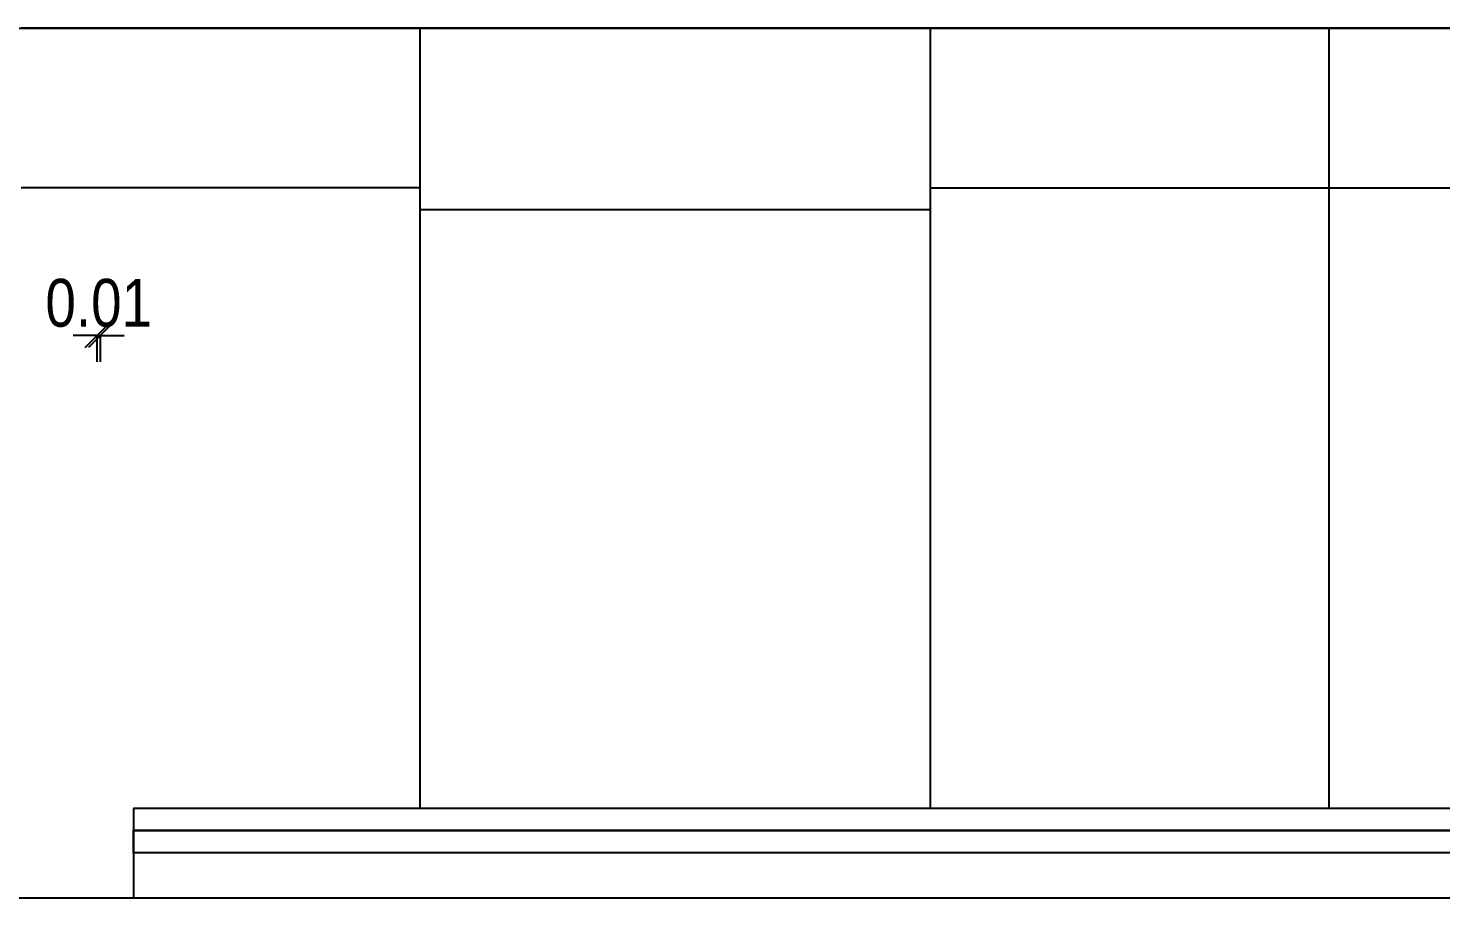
# Model space of a CAD drawing. Extents: x -135 to 36, y 31 to 104.
# Drawn here: x 25.173 to 29.602, y 44.979 to 47.706 of the extents above; entities that cross this region are included whole.
import ezdxf

# ---------------------------------------------------------------- set-up
doc = ezdxf.new("R2010")
doc.units = 0
doc.header["$MEASUREMENT"] = 0
doc.header["$PDMODE"] = 3
doc.layers.get('0').update_dxf_attribs({"linetype": 'CONTINUOUS'})
doc.layers.get('DEFPOINTS').update_dxf_attribs({"linetype": 'CONTINUOUS'})
for name, color, linetype in [('COTAS', 12, 'CONTINUOUS'), ('NUEVO', 1, 'CONTINUOUS'), ('SOMBRA', 251, 'CONTINUOUS')]:
    doc.layers.add(name, color=color, linetype=linetype)
doc.styles.add('COTAS SECUNDARIAS', font='ARIALN.TTF', dxfattribs={"height": 0.15})
doc.dimstyles.new('COTA SECUNDARIAS', dxfattribs={"dimscale": 5, "dimtxt": 1, "dimasz": 0.015, "dimexe": 0, "dimexo": 0, "dimgap": 0.005, "dimtad": 1, "dimzin": 1, "dimdsep": 46, "dimtxsty": 'COTAS SECUNDARIAS', "dimblk": 'OBLIQUE', "dimcen": 0, "dimclrd": 11, "dimclre": 11, "dimclrt": 11, "dimaunit": 1, "dimadec": 1, "dimazin": 0, "dimtfac": 0.4, "dimtix": 1, "dimtmove": 1, "dimatfit": 3, "dimfxl": 0, "dimtolj": 1, "dimtzin": 0, "dimlwd": -1, "dimarcsym": 0})

# ---------------------------------------------------------------- blocks, each defined once
blk = doc.blocks.new('_Oblique')
at = {"color": 0, "linetype": 'ByBlock', "lineweight": -2}
blk.add_line((-0.5, -0.5), (0.5, 0.5), dxfattribs=at)
blk = doc.blocks.new('*D114')
at = {"layer": 'COTAS', "color": 11}
for p, q in [((25.3891, 46.7426), (25.3141, 46.7426)), ((25.3891, 46.7426), (25.3991, 46.7426)), ((25.3991, 46.7426), (25.4741, 46.7426))]:
    blk.add_line(p, q, dxfattribs=at)
at = {"layer": 'COTAS', "color": 11, "lineweight": -2}
for p, q in [((25.3891, 46.6599), (25.3891, 46.7426)), ((25.3991, 46.6599), (25.3991, 46.7426))]:
    blk.add_line(p, q, dxfattribs=at)
at = {"layer": 'DEFPOINTS', "color": 0}
for p in [(25.3991, 46.7426), (25.3891, 46.6599), (25.3991, 46.6599)]:
    blk.add_point(p, dxfattribs=at)
at = {"layer": 'COTAS', "color": 11, "xscale": 0.075, "yscale": 0.075, "zscale": 0.075}
blk.add_blockref('_Oblique', (25.3891, 46.7426), dxfattribs=at)
at = {"layer": 'COTAS', "color": 11, "xscale": 0.075, "yscale": 0.075, "zscale": 0.075, "rotation": 180}
blk.add_blockref('_Oblique', (25.3991, 46.7426), dxfattribs=at)
at = {"layer": 'COTAS', "color": 11, "insert": (25.3941, 46.8442), "char_height": 0.15, "attachment_point": 5, "style": 'COTAS SECUNDARIAS'}
blk.add_mtext('\\A1;0.01', dxfattribs=at)

msp = doc.modelspace()

# ---------------------------------------------------------------- linework, layer by layer
for p, q in [((20.2844, 47.7063), (29.5475, 47.7063)), ((26.4009, 47.7063), (26.4009, 45.2599)), ((28.0009, 47.7063), (28.0009, 45.2599)), ((19.7903, 44.9795), (34.5975, 44.9795))]:
    msp.add_line(p, q)
at = {"layer": 'NUEVO'}
for p, q in [((29.2509, 47.7063), (29.2509, 45.2599)), ((29.5475, 47.7063), (34.2109, 47.7063)), ((29.8811, 45.2599), (25.5028, 45.2599)), ((25.5028, 45.2599), (25.5028, 44.9795)), ((29.8811, 45.1899), (25.5028, 45.1899))]:
    msp.add_line(p, q, dxfattribs=at)
at = {"layer": 'SOMBRA'}
for p, q in [((29.2509, 47.7063), (25.1509, 47.7063)), ((33.7109, 47.7063), (29.2509, 47.7063)), ((26.4009, 47.2063), (25.1509, 47.2063)), ((26.4009, 47.2063), (26.4009, 47.1363)), ((28.0009, 47.2063), (30.4134, 47.2063)), ((28.0009, 47.2063), (28.0009, 47.1363)), ((28.0009, 47.1363), (26.4009, 47.1363)), ((25.5028, 45.1197), (25.5028, 45.1899)), ((25.5028, 45.1899), (32.6944, 45.1899)), ((29.8811, 45.1199), (25.5028, 45.1199))]:
    msp.add_line(p, q, dxfattribs=at)

# ---------------------------------------------------------------- dimensions: what is measured, and where the dimension line sits
at = {"layer": 'COTAS'}
dim = msp.add_linear_dim(base=(25.3991, 46.7426), p1=(25.3891, 46.6599), p2=(25.3991, 46.6599), dimstyle='COTA SECUNDARIAS', dxfattribs=at)
dim.commit()
dim.dimension.update_dxf_attribs({"geometry": '*D114', "text_midpoint": (25.3941, 46.8442)})

doc.saveas('drawing.dxf')
